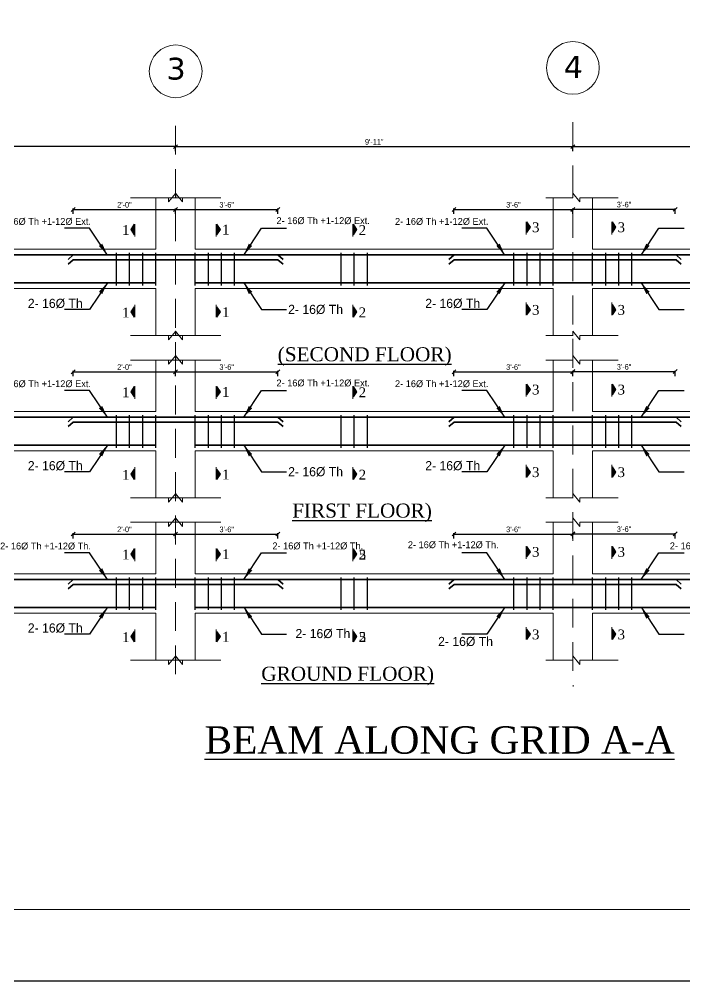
# Model space of a CAD drawing. Header units: inches. Extents: x 45643 to 70559, y -8725 to 1713.
# Drawn here: x 67749 to 68181, y -5487 to -4863 of the extents above; entities that cross this region are included whole.
import ezdxf

# ---------------------------------------------------------------- set-up
doc = ezdxf.new("R2010")
doc.units = ezdxf.units.IN
doc.header["$MEASUREMENT"] = 0
doc.linetypes.add('CENTER2', pattern=[1.125, 0.75, -0.125, 0.125, -0.125])
doc.linetypes.add('DASHED2', pattern=[0.375, 0.25, -0.125])
for name, color, linetype, lineweight in [('BEAM', 212, 'Continuous', 9), ('cenline', 170, 'CENTER2', 9), ('door', 3, 'Continuous', 13), ('ELE1', 3, 'Continuous', 9), ('Line', 7, 'Continuous', 15), ('Line 0.35', 130, 'Continuous', 35), ('REN', 140, 'Continuous', 35), ('Side-1', 11, 'Continuous', 18), ('Text', 7, 'Continuous', 9)]:
    doc.layers.add(name, color=color, linetype=linetype, lineweight=lineweight)
for name, color, linetype in [('DIM', 5, 'Continuous'), ('floorhatch', 43, 'Continuous'), ('STIRRUP', 10, 'Continuous')]:
    doc.layers.add(name, color=color, linetype=linetype)
doc.styles.add('Dks', font='ARIALN.TTF', dxfattribs={"height": 8})
doc.styles.add('ordinary', font='ARIALN.TTF')
doc.styles.add('sb', font='BKANT.TTF', dxfattribs={"height": 8})
doc.styles.get("Standard").update_dxf_attribs({"font": 'times.ttf'})
doc.dimstyles.new('1-4', dxfattribs={"dimscale": 0.1, "dimtxt": 36, "dimasz": 25, "dimexe": 5.625, "dimexo": 36, "dimgap": 12, "dimtad": 1, "dimzin": 0, "dimdsep": 46, "dimlunit": 4, "dimtxsty": 'ordinary', "dimblk": 'OBLIQUE', "dimcen": 1, "dimdle": 3, "dimclrt": 7, "dimadec": 3, "dimazin": 0, "dimtfac": 1, "dimtix": 1, "dimtofl": 0, "dimtmove": 0, "dimatfit": 3, "dimfxl": 29.1875, "dimfxlon": 1, "dimtolj": 1, "dimtzin": 0, "dimarcsym": 0})
doc.dimstyles.new('Dks', dxfattribs={"dimtxt": 8, "dimasz": 8, "dimexe": 6, "dimexo": 6, "dimgap": 0.03125, "dimtad": 0, "dimdec": 0, "dimzin": 0, "dimdsep": 46, "dimlunit": 3, "dimtxsty": 'Dks', "dimcen": 0.09375, "dimclrd": 256, "dimclre": 256, "dimclrt": 256, "dimadec": 0, "dimazin": 0, "dimtfac": 1, "dimtdec": 0, "dimtix": 1, "dimtmove": 2, "dimatfit": 3, "dimfxl": 1, "dimfrac": 2, "dimtolj": 1, "dimtzin": 0, "dimlwe": -1, "dimarcsym": 0})

# ---------------------------------------------------------------- blocks, each defined once
blk = doc.blocks.new('vrwa')
at = {"layer": 'Line', "linetype": 'Continuous'}
for points in [[(64431.3, 382588.9), (64427.1, 382595.4), (64427.1, 382582.5)], [(64431.3, 382488.2), (64427.1, 382481.8), (64427.1, 382494.6)]]:
    blk.add_hatch(color=256, dxfattribs=at).paths.add_polyline_path(points)
at = {"layer": 'door', "linetype": 'Continuous'}
for p, q in [((64426.1, 382595.5), (64426.1, 382580.1)), ((64427.1, 382595.4), (64427.1, 382582.5)), ((64427.1, 382595.4), (64431.3, 382588.9)), ((64427.1, 382582.5), (64431.3, 382588.9)), ((64426.1, 382481.7), (64426.1, 382497)), ((64427.1, 382481.8), (64427.1, 382494.6)), ((64427.1, 382494.6), (64431.3, 382488.2)), ((64427.1, 382481.8), (64431.3, 382488.2))]:
    blk.add_line(p, q, dxfattribs=at)
blk = doc.blocks.new('_Oblique')
at = {"color": 0, "linetype": 'ByBlock', "lineweight": -2}
blk.add_line((-0.5, -0.5), (0.5, 0.5), dxfattribs=at)
blk = doc.blocks.new('*D1126')
at = {"layer": 'Defpoints', "color": 0, "linetype": 'Continuous', "transparency": 16777216}
for p in [(68108.38, -4945.58), (68108.38, -4960.33), (67850.28, -4996.06)]:
    blk.add_point(p, dxfattribs=at)
at = {"layer": 'Line 0.35', "color": 0, "linetype": 'Continuous', "lineweight": -2, "transparency": 16777216}
for p, q in [((67850.28, -4948.5), (67850.28, -4945.02)), ((68108.38, -4948.5), (68108.38, -4945.02)), ((67849.98, -4945.58), (68108.68, -4945.58))]:
    blk.add_line(p, q, dxfattribs=at)
at = {"layer": 'Line 0.35', "color": 0, "linetype": 'Continuous', "lineweight": -2, "transparency": 16777216, "xscale": 2.5, "yscale": 2.5, "zscale": 2.5, "rotation": 180}
blk.add_blockref('_Oblique', (67850.28, -4945.58), dxfattribs=at)
at = {"layer": 'Line 0.35', "color": 0, "linetype": 'Continuous', "lineweight": -2, "transparency": 16777216, "xscale": 2.5, "yscale": 2.5, "zscale": 2.5}
blk.add_blockref('_Oblique', (68108.38, -4945.58), dxfattribs=at)
at = {"layer": 'Line 0.35', "color": 7, "linetype": 'Continuous', "transparency": 16777216, "insert": (67979.33, -4942.54), "char_height": 3.6, "attachment_point": 5, "style": 'ordinary'}
blk.add_mtext('\\A1;9\'-11"', dxfattribs=at)
blk = doc.blocks.new('*D1127')
at = {"layer": 'Defpoints', "color": 0, "linetype": 'Continuous', "transparency": 16777216}
for p in [(68414.55, -4945.61), (68108.35, -4968.32), (68414.55, -4968.32)]:
    blk.add_point(p, dxfattribs=at)
at = {"layer": 'Line 0.35', "color": 0, "linetype": 'Continuous', "lineweight": -2, "transparency": 16777216}
for p, q in [((68108.35, -4948.53), (68108.35, -4945.05)), ((68414.55, -4948.53), (68414.55, -4945.05)), ((68108.05, -4945.61), (68414.85, -4945.61))]:
    blk.add_line(p, q, dxfattribs=at)
at = {"layer": 'Line 0.35', "color": 0, "linetype": 'Continuous', "lineweight": -2, "transparency": 16777216, "xscale": 2.5, "yscale": 2.5, "zscale": 2.5, "rotation": 180}
blk.add_blockref('_Oblique', (68108.35, -4945.61), dxfattribs=at)
at = {"layer": 'Line 0.35', "color": 0, "linetype": 'Continuous', "lineweight": -2, "transparency": 16777216, "xscale": 2.5, "yscale": 2.5, "zscale": 2.5}
blk.add_blockref('_Oblique', (68414.55, -4945.61), dxfattribs=at)
at = {"layer": 'Line 0.35', "color": 7, "linetype": 'Continuous', "transparency": 16777216, "insert": (68261.45, -4942.57), "char_height": 3.6, "attachment_point": 5, "style": 'ordinary'}
blk.add_mtext('\\A1;8\'-9"', dxfattribs=at)
blk = doc.blocks.new('*D1128')
at = {"layer": 'Defpoints', "color": 0, "linetype": 'Continuous', "transparency": 16777216}
for p in [(67540.99, -4945.58), (67540.99, -4971.23), (67850.28, -4996.06)]:
    blk.add_point(p, dxfattribs=at)
at = {"layer": 'Line 0.35', "color": 0, "linetype": 'Continuous', "lineweight": -2, "transparency": 16777216}
for p, q in [((67540.99, -4948.5), (67540.99, -4945.02)), ((67850.28, -4948.5), (67850.28, -4945.02)), ((67850.58, -4945.58), (67540.69, -4945.58))]:
    blk.add_line(p, q, dxfattribs=at)
at = {"layer": 'Line 0.35', "color": 0, "linetype": 'Continuous', "lineweight": -2, "transparency": 16777216, "xscale": 2.5, "yscale": 2.5, "zscale": 2.5, "rotation": 180}
blk.add_blockref('_Oblique', (67540.99, -4945.58), dxfattribs=at)
at = {"layer": 'Line 0.35', "color": 0, "linetype": 'Continuous', "lineweight": -2, "transparency": 16777216, "xscale": 2.5, "yscale": 2.5, "zscale": 2.5}
blk.add_blockref('_Oblique', (67850.28, -4945.58), dxfattribs=at)
at = {"layer": 'Line 0.35', "color": 7, "linetype": 'Continuous', "transparency": 16777216, "insert": (67695.64, -4942.54), "char_height": 3.6, "attachment_point": 5, "style": 'ordinary'}
blk.add_mtext('\\A1;8\'-4"', dxfattribs=at)
blk = doc.blocks.new('*D1129')
at = {"layer": 'Defpoints', "color": 0, "linetype": 'Continuous', "transparency": 16777216}
for p in [(67850.25, -5091.8), (67850.25, -5117.55, -1.6), (67783.79, -5121.34, -1.6)]:
    blk.add_point(p, dxfattribs=at)
at = {"layer": 'Line 0.35', "color": 0, "linetype": 'Continuous', "lineweight": -2, "transparency": 16777216}
for p, q in [((67783.49, -5091.8), (67850.55, -5091.8)), ((67783.79, -5094.72), (67783.79, -5091.24)), ((67850.25, -5094.72), (67850.25, -5091.24))]:
    blk.add_line(p, q, dxfattribs=at)
at = {"layer": 'Line 0.35', "color": 0, "linetype": 'Continuous', "lineweight": -2, "transparency": 16777216, "xscale": 2.5, "yscale": 2.5, "zscale": 2.5, "rotation": 180}
blk.add_blockref('_Oblique', (67783.79, -5091.8), dxfattribs=at)
at = {"layer": 'Line 0.35', "color": 0, "linetype": 'Continuous', "lineweight": -2, "transparency": 16777216, "xscale": 2.5, "yscale": 2.5, "zscale": 2.5}
blk.add_blockref('_Oblique', (67850.25, -5091.8), dxfattribs=at)
at = {"layer": 'Line 0.35', "color": 7, "linetype": 'Continuous', "transparency": 16777216, "insert": (67817.02, -5088.77), "char_height": 3.6, "attachment_point": 5, "style": 'ordinary'}
blk.add_mtext('\\A1;2\'-0"', dxfattribs=at)
blk = doc.blocks.new('*D1131')
at = {"layer": 'Defpoints', "color": 0, "linetype": 'Continuous', "transparency": 16777216}
for p in [(68108.4, -5091.8), (68108.4, -5117.55, -1.6), (68031.12, -5121.36, -1.6)]:
    blk.add_point(p, dxfattribs=at)
at = {"layer": 'Line 0.35', "color": 0, "linetype": 'Continuous', "lineweight": -2, "transparency": 16777216}
for p, q in [((68030.82, -5091.8), (68108.7, -5091.8)), ((68031.12, -5094.72), (68031.12, -5091.24)), ((68108.4, -5094.72), (68108.4, -5091.24))]:
    blk.add_line(p, q, dxfattribs=at)
at = {"layer": 'Line 0.35', "color": 0, "linetype": 'Continuous', "lineweight": -2, "transparency": 16777216, "xscale": 2.5, "yscale": 2.5, "zscale": 2.5, "rotation": 180}
blk.add_blockref('_Oblique', (68031.12, -5091.8), dxfattribs=at)
at = {"layer": 'Line 0.35', "color": 0, "linetype": 'Continuous', "lineweight": -2, "transparency": 16777216, "xscale": 2.5, "yscale": 2.5, "zscale": 2.5}
blk.add_blockref('_Oblique', (68108.4, -5091.8), dxfattribs=at)
at = {"layer": 'Line 0.35', "color": 7, "linetype": 'Continuous', "transparency": 16777216, "insert": (68069.76, -5088.77), "char_height": 3.6, "attachment_point": 5, "style": 'ordinary'}
blk.add_mtext('\\A1;3\'-6"', dxfattribs=at)
blk = doc.blocks.new('*D1132')
at = {"layer": 'Defpoints', "color": 0, "linetype": 'Continuous', "transparency": 16777216}
for p in [(67916.72, -5091.8), (67850.24, -5121.34, -1.6), (67916.72, -5121.34, -1.6)]:
    blk.add_point(p, dxfattribs=at)
at = {"layer": 'Line 0.35', "color": 0, "linetype": 'Continuous', "lineweight": -2, "transparency": 16777216}
for p, q in [((67849.94, -5091.8), (67917.02, -5091.8)), ((67850.24, -5094.72), (67850.24, -5091.24)), ((67916.72, -5094.72), (67916.72, -5091.24))]:
    blk.add_line(p, q, dxfattribs=at)
at = {"layer": 'Line 0.35', "color": 0, "linetype": 'Continuous', "lineweight": -2, "transparency": 16777216, "xscale": 2.5, "yscale": 2.5, "zscale": 2.5, "rotation": 180}
blk.add_blockref('_Oblique', (67850.24, -5091.8), dxfattribs=at)
at = {"layer": 'Line 0.35', "color": 0, "linetype": 'Continuous', "lineweight": -2, "transparency": 16777216, "xscale": 2.5, "yscale": 2.5, "zscale": 2.5}
blk.add_blockref('_Oblique', (67916.72, -5091.8), dxfattribs=at)
at = {"layer": 'Line 0.35', "color": 7, "linetype": 'Continuous', "transparency": 16777216, "insert": (67883.48, -5088.77), "char_height": 3.6, "attachment_point": 5, "style": 'ordinary'}
blk.add_mtext('\\A1;3\'-6"', dxfattribs=at)
blk = doc.blocks.new('*D1118')
at = {"layer": 'Defpoints', "color": 0, "linetype": 'Continuous', "transparency": 16777216}
for p in [(67850.25, -5197.2), (67850.25, -5222.95, -1.6), (67783.79, -5226.74, -1.6)]:
    blk.add_point(p, dxfattribs=at)
at = {"layer": 'Line 0.35', "color": 0, "linetype": 'Continuous', "lineweight": -2, "transparency": 16777216}
for p, q in [((67783.49, -5197.2), (67850.55, -5197.2)), ((67783.79, -5200.12), (67783.79, -5196.64)), ((67850.25, -5200.11), (67850.25, -5196.64))]:
    blk.add_line(p, q, dxfattribs=at)
at = {"layer": 'Line 0.35', "color": 0, "linetype": 'Continuous', "lineweight": -2, "transparency": 16777216, "xscale": 2.5, "yscale": 2.5, "zscale": 2.5, "rotation": 180}
blk.add_blockref('_Oblique', (67783.79, -5197.2), dxfattribs=at)
at = {"layer": 'Line 0.35', "color": 0, "linetype": 'Continuous', "lineweight": -2, "transparency": 16777216, "xscale": 2.5, "yscale": 2.5, "zscale": 2.5}
blk.add_blockref('_Oblique', (67850.25, -5197.2), dxfattribs=at)
at = {"layer": 'Line 0.35', "color": 7, "linetype": 'Continuous', "transparency": 16777216, "insert": (67817.02, -5194.16), "char_height": 3.6, "attachment_point": 5, "style": 'ordinary'}
blk.add_mtext('\\A1;2\'-0"', dxfattribs=at)
blk = doc.blocks.new('*D1120')
at = {"layer": 'Defpoints', "color": 0, "linetype": 'Continuous', "transparency": 16777216}
for p in [(68108.4, -5197.2), (68108.4, -5222.95, -1.6), (68031.12, -5226.76, -1.6)]:
    blk.add_point(p, dxfattribs=at)
at = {"layer": 'Line 0.35', "color": 0, "linetype": 'Continuous', "lineweight": -2, "transparency": 16777216}
for p, q in [((68030.82, -5197.2), (68108.7, -5197.2)), ((68031.12, -5200.12), (68031.12, -5196.64)), ((68108.4, -5200.11), (68108.4, -5196.64))]:
    blk.add_line(p, q, dxfattribs=at)
at = {"layer": 'Line 0.35', "color": 0, "linetype": 'Continuous', "lineweight": -2, "transparency": 16777216, "xscale": 2.5, "yscale": 2.5, "zscale": 2.5, "rotation": 180}
blk.add_blockref('_Oblique', (68031.12, -5197.2), dxfattribs=at)
at = {"layer": 'Line 0.35', "color": 0, "linetype": 'Continuous', "lineweight": -2, "transparency": 16777216, "xscale": 2.5, "yscale": 2.5, "zscale": 2.5}
blk.add_blockref('_Oblique', (68108.4, -5197.2), dxfattribs=at)
at = {"layer": 'Line 0.35', "color": 7, "linetype": 'Continuous', "transparency": 16777216, "insert": (68069.76, -5194.16), "char_height": 3.6, "attachment_point": 5, "style": 'ordinary'}
blk.add_mtext('\\A1;3\'-6"', dxfattribs=at)
blk = doc.blocks.new('*D1121')
at = {"layer": 'Defpoints', "color": 0, "linetype": 'Continuous', "transparency": 16777216}
for p in [(67916.72, -5197.2), (67850.24, -5226.74, -1.6), (67916.72, -5226.74, -1.6)]:
    blk.add_point(p, dxfattribs=at)
at = {"layer": 'Line 0.35', "color": 0, "linetype": 'Continuous', "lineweight": -2, "transparency": 16777216}
for p, q in [((67849.94, -5197.2), (67917.02, -5197.2)), ((67850.24, -5200.12), (67850.24, -5196.64)), ((67916.72, -5200.12), (67916.72, -5196.64))]:
    blk.add_line(p, q, dxfattribs=at)
at = {"layer": 'Line 0.35', "color": 0, "linetype": 'Continuous', "lineweight": -2, "transparency": 16777216, "xscale": 2.5, "yscale": 2.5, "zscale": 2.5, "rotation": 180}
blk.add_blockref('_Oblique', (67850.24, -5197.2), dxfattribs=at)
at = {"layer": 'Line 0.35', "color": 0, "linetype": 'Continuous', "lineweight": -2, "transparency": 16777216, "xscale": 2.5, "yscale": 2.5, "zscale": 2.5}
blk.add_blockref('_Oblique', (67916.72, -5197.2), dxfattribs=at)
at = {"layer": 'Line 0.35', "color": 7, "linetype": 'Continuous', "transparency": 16777216, "insert": (67883.48, -5194.16), "char_height": 3.6, "attachment_point": 5, "style": 'ordinary'}
blk.add_mtext('\\A1;3\'-6"', dxfattribs=at)
blk = doc.blocks.new('*D1123')
at = {"layer": 'Defpoints', "color": 0, "linetype": 'Continuous', "transparency": 16777216}
for p in [(68174.87, -5091.68), (68108.4, -5121.22, -1.6), (68174.87, -5121.22, -1.6)]:
    blk.add_point(p, dxfattribs=at)
at = {"layer": 'Line 0.35', "color": 0, "linetype": 'Continuous', "lineweight": -2, "transparency": 16777216}
for p, q in [((68108.1, -5091.68), (68175.17, -5091.68)), ((68108.4, -5094.6), (68108.4, -5091.12)), ((68174.87, -5094.6), (68174.87, -5091.12))]:
    blk.add_line(p, q, dxfattribs=at)
at = {"layer": 'Line 0.35', "color": 0, "linetype": 'Continuous', "lineweight": -2, "transparency": 16777216, "xscale": 2.5, "yscale": 2.5, "zscale": 2.5, "rotation": 180}
blk.add_blockref('_Oblique', (68108.4, -5091.68), dxfattribs=at)
at = {"layer": 'Line 0.35', "color": 0, "linetype": 'Continuous', "lineweight": -2, "transparency": 16777216, "xscale": 2.5, "yscale": 2.5, "zscale": 2.5}
blk.add_blockref('_Oblique', (68174.87, -5091.68), dxfattribs=at)
at = {"layer": 'Line 0.35', "color": 7, "linetype": 'Continuous', "transparency": 16777216, "insert": (68141.63, -5088.65), "char_height": 3.6, "attachment_point": 5, "style": 'ordinary'}
blk.add_mtext('\\A1;3\'-6"', dxfattribs=at)
blk = doc.blocks.new('*D1125')
at = {"layer": 'Defpoints', "color": 0, "linetype": 'Continuous', "transparency": 16777216}
for p in [(68174.87, -5197.08), (68108.4, -5226.62, -1.6), (68174.87, -5226.62, -1.6)]:
    blk.add_point(p, dxfattribs=at)
at = {"layer": 'Line 0.35', "color": 0, "linetype": 'Continuous', "lineweight": -2, "transparency": 16777216}
for p, q in [((68108.1, -5197.08), (68175.17, -5197.08)), ((68108.4, -5200), (68108.4, -5196.52)), ((68174.87, -5200), (68174.87, -5196.52))]:
    blk.add_line(p, q, dxfattribs=at)
at = {"layer": 'Line 0.35', "color": 0, "linetype": 'Continuous', "lineweight": -2, "transparency": 16777216, "xscale": 2.5, "yscale": 2.5, "zscale": 2.5, "rotation": 180}
blk.add_blockref('_Oblique', (68108.4, -5197.08), dxfattribs=at)
at = {"layer": 'Line 0.35', "color": 0, "linetype": 'Continuous', "lineweight": -2, "transparency": 16777216, "xscale": 2.5, "yscale": 2.5, "zscale": 2.5}
blk.add_blockref('_Oblique', (68174.87, -5197.08), dxfattribs=at)
at = {"layer": 'Line 0.35', "color": 7, "linetype": 'Continuous', "transparency": 16777216, "insert": (68141.63, -5194.04), "char_height": 3.6, "attachment_point": 5, "style": 'ordinary'}
blk.add_mtext('\\A1;3\'-6"', dxfattribs=at)
blk = doc.blocks.new('*D1145')
at = {"layer": 'Defpoints', "color": 0, "linetype": 'Continuous', "transparency": 16777216}
for p in [(67850.25, -4986.41), (67850.25, -5012.15, -1.6), (67783.79, -5015.94, -1.6)]:
    blk.add_point(p, dxfattribs=at)
at = {"layer": 'Line 0.35', "color": 0, "linetype": 'Continuous', "lineweight": -2, "transparency": 16777216}
for p, q in [((67783.49, -4986.41), (67850.55, -4986.41)), ((67783.79, -4989.32), (67783.79, -4985.85)), ((67850.25, -4989.32), (67850.25, -4985.85))]:
    blk.add_line(p, q, dxfattribs=at)
at = {"layer": 'Line 0.35', "color": 0, "linetype": 'Continuous', "lineweight": -2, "transparency": 16777216, "xscale": 2.5, "yscale": 2.5, "zscale": 2.5, "rotation": 180}
blk.add_blockref('_Oblique', (67783.79, -4986.41), dxfattribs=at)
at = {"layer": 'Line 0.35', "color": 0, "linetype": 'Continuous', "lineweight": -2, "transparency": 16777216, "xscale": 2.5, "yscale": 2.5, "zscale": 2.5}
blk.add_blockref('_Oblique', (67850.25, -4986.41), dxfattribs=at)
at = {"layer": 'Line 0.35', "color": 7, "linetype": 'Continuous', "transparency": 16777216, "insert": (67817.02, -4983.37), "char_height": 3.6, "attachment_point": 5, "style": 'ordinary'}
blk.add_mtext('\\A1;2\'-0"', dxfattribs=at)
blk = doc.blocks.new('*D1147')
at = {"layer": 'Defpoints', "color": 0, "linetype": 'Continuous', "transparency": 16777216}
for p in [(68108.4, -4986.41), (68108.4, -5012.15, -1.6), (68031.12, -5015.97, -1.6)]:
    blk.add_point(p, dxfattribs=at)
at = {"layer": 'Line 0.35', "color": 0, "linetype": 'Continuous', "lineweight": -2, "transparency": 16777216}
for p, q in [((68030.82, -4986.41), (68108.7, -4986.41)), ((68031.12, -4989.32), (68031.12, -4985.85)), ((68108.4, -4989.32), (68108.4, -4985.85))]:
    blk.add_line(p, q, dxfattribs=at)
at = {"layer": 'Line 0.35', "color": 0, "linetype": 'Continuous', "lineweight": -2, "transparency": 16777216, "xscale": 2.5, "yscale": 2.5, "zscale": 2.5, "rotation": 180}
blk.add_blockref('_Oblique', (68031.12, -4986.41), dxfattribs=at)
at = {"layer": 'Line 0.35', "color": 0, "linetype": 'Continuous', "lineweight": -2, "transparency": 16777216, "xscale": 2.5, "yscale": 2.5, "zscale": 2.5}
blk.add_blockref('_Oblique', (68108.4, -4986.41), dxfattribs=at)
at = {"layer": 'Line 0.35', "color": 7, "linetype": 'Continuous', "transparency": 16777216, "insert": (68069.76, -4983.37), "char_height": 3.6, "attachment_point": 5, "style": 'ordinary'}
blk.add_mtext('\\A1;3\'-6"', dxfattribs=at)
blk = doc.blocks.new('*D1148')
at = {"layer": 'Defpoints', "color": 0, "linetype": 'Continuous', "transparency": 16777216}
for p in [(67916.72, -4986.41), (67850.24, -5015.94, -1.6), (67916.72, -5015.94, -1.6)]:
    blk.add_point(p, dxfattribs=at)
at = {"layer": 'Line 0.35', "color": 0, "linetype": 'Continuous', "lineweight": -2, "transparency": 16777216}
for p, q in [((67849.94, -4986.41), (67917.02, -4986.41)), ((67850.24, -4989.32), (67850.24, -4985.85)), ((67916.72, -4989.32), (67916.72, -4985.85))]:
    blk.add_line(p, q, dxfattribs=at)
at = {"layer": 'Line 0.35', "color": 0, "linetype": 'Continuous', "lineweight": -2, "transparency": 16777216, "xscale": 2.5, "yscale": 2.5, "zscale": 2.5, "rotation": 180}
blk.add_blockref('_Oblique', (67850.24, -4986.41), dxfattribs=at)
at = {"layer": 'Line 0.35', "color": 0, "linetype": 'Continuous', "lineweight": -2, "transparency": 16777216, "xscale": 2.5, "yscale": 2.5, "zscale": 2.5}
blk.add_blockref('_Oblique', (67916.72, -4986.41), dxfattribs=at)
at = {"layer": 'Line 0.35', "color": 7, "linetype": 'Continuous', "transparency": 16777216, "insert": (67883.48, -4983.37), "char_height": 3.6, "attachment_point": 5, "style": 'ordinary'}
blk.add_mtext('\\A1;3\'-6"', dxfattribs=at)
blk = doc.blocks.new('*D1150')
at = {"layer": 'Defpoints', "color": 0, "linetype": 'Continuous', "transparency": 16777216}
for p in [(68174.87, -4986.29), (68108.4, -5015.82, -1.6), (68174.87, -5015.82, -1.6)]:
    blk.add_point(p, dxfattribs=at)
at = {"layer": 'Line 0.35', "color": 0, "linetype": 'Continuous', "lineweight": -2, "transparency": 16777216}
for p, q in [((68108.1, -4986.29), (68175.17, -4986.29)), ((68108.4, -4989.2), (68108.4, -4985.73)), ((68174.87, -4989.2), (68174.87, -4985.73))]:
    blk.add_line(p, q, dxfattribs=at)
at = {"layer": 'Line 0.35', "color": 0, "linetype": 'Continuous', "lineweight": -2, "transparency": 16777216, "xscale": 2.5, "yscale": 2.5, "zscale": 2.5, "rotation": 180}
blk.add_blockref('_Oblique', (68108.4, -4986.29), dxfattribs=at)
at = {"layer": 'Line 0.35', "color": 0, "linetype": 'Continuous', "lineweight": -2, "transparency": 16777216, "xscale": 2.5, "yscale": 2.5, "zscale": 2.5}
blk.add_blockref('_Oblique', (68174.87, -4986.29), dxfattribs=at)
at = {"layer": 'Line 0.35', "color": 7, "linetype": 'Continuous', "transparency": 16777216, "insert": (68141.63, -4983.25), "char_height": 3.6, "attachment_point": 5, "style": 'ordinary'}
blk.add_mtext('\\A1;3\'-6"', dxfattribs=at)

msp = doc.modelspace()

# ---------------------------------------------------------------- linework, layer by layer
at = {"layer": 'BEAM', "linetype": 'ByBlock'}
for p, q in [((67850.365, -4975.857), (67845.77, -4981.483)), ((67850.143, -4975.857), (67854.738, -4981.483)), ((67850.143, -4978.901), (67850.143, -4975.857)), ((67850.365, -4978.901), (67850.365, -4975.857)), ((68108.34, -4975.857), (68112.936, -4981.483)), ((68108.34, -4978.901), (68108.34, -4975.857)), ((67845.77, -4978.776), (67820.911, -4978.776)), ((67832.719, -4978.776), (67850.143, -4978.776)), ((67845.77, -4981.483), (67845.77, -4978.776)), ((67867.789, -4978.776), (67850.365, -4978.776)), ((67854.738, -4978.776), (67879.597, -4978.776)), ((67854.738, -4981.483), (67854.738, -4978.776)), ((68090.917, -4978.776), (68108.34, -4978.776)), ((68112.936, -4978.776), (68137.795, -4978.776)), ((68112.936, -4981.483), (68112.936, -4978.776)), ((67845.77, -5068.312), (67820.911, -5068.312)), ((67845.77, -5068.312), (67820.911, -5068.312)), ((67832.719, -5068.312), (67850.143, -5068.312)), ((67850.365, -5065.394), (67845.77, -5071.02)), ((67850.365, -5065.394), (67845.77, -5071.02)), ((67845.77, -5071.02), (67845.77, -5068.312)), ((67845.77, -5071.02), (67845.77, -5068.312)), ((67850.143, -5065.394), (67854.738, -5071.02)), ((67850.143, -5068.438), (67850.143, -5065.394)), ((67850.143, -5065.394), (67854.738, -5071.02)), ((67850.143, -5068.438), (67850.143, -5065.394)), ((67850.365, -5068.438), (67850.365, -5065.394)), ((67850.365, -5068.438), (67850.365, -5065.394)), ((67867.789, -5068.312), (67850.365, -5068.312)), ((67854.738, -5068.312), (67879.597, -5068.312)), ((67854.738, -5071.02), (67854.738, -5068.312)), ((67854.738, -5068.312), (67879.597, -5068.312)), ((67854.738, -5071.02), (67854.738, -5068.312)), ((68090.917, -5068.312), (68108.34, -5068.312)), ((68108.34, -5065.394), (68112.936, -5071.02)), ((68108.34, -5068.438), (68108.34, -5065.394)), ((68112.936, -5068.312), (68137.795, -5068.312)), ((68112.936, -5071.02), (68112.936, -5068.312)), ((67850.365, -5081.254), (67845.77, -5086.88)), ((67850.143, -5081.254), (67854.738, -5086.88)), ((67850.143, -5084.298), (67850.143, -5081.254)), ((67850.365, -5084.298), (67850.365, -5081.254)), ((68108.34, -5081.254), (68112.936, -5086.88)), ((68108.34, -5084.298), (68108.34, -5081.254)), ((67845.77, -5084.172), (67820.911, -5084.172)), ((67832.719, -5084.172), (67850.143, -5084.172)), ((67845.77, -5086.88), (67845.77, -5084.172)), ((67867.789, -5084.172), (67850.365, -5084.172)), ((67854.738, -5084.172), (67879.597, -5084.172)), ((67854.738, -5086.88), (67854.738, -5084.172)), ((68090.917, -5084.172), (68108.34, -5084.172)), ((68112.936, -5084.172), (68137.795, -5084.172)), ((68112.936, -5086.88), (68112.936, -5084.172)), ((67845.77, -5173.709), (67820.911, -5173.709)), ((67845.77, -5173.709), (67820.911, -5173.709)), ((67832.719, -5173.709), (67850.143, -5173.709)), ((67850.365, -5170.79), (67845.77, -5176.417)), ((67850.365, -5170.79), (67845.77, -5176.417)), ((67845.77, -5176.417), (67845.77, -5173.709)), ((67845.77, -5176.417), (67845.77, -5173.709)), ((67850.143, -5170.79), (67854.738, -5176.417)), ((67850.143, -5173.834), (67850.143, -5170.79)), ((67850.143, -5170.79), (67854.738, -5176.417)), ((67850.143, -5173.834), (67850.143, -5170.79)), ((67850.365, -5173.834), (67850.365, -5170.79)), ((67850.365, -5173.834), (67850.365, -5170.79)), ((67867.789, -5173.709), (67850.365, -5173.709)), ((67854.738, -5173.709), (67879.597, -5173.709)), ((67854.738, -5176.417), (67854.738, -5173.709)), ((67854.738, -5173.709), (67879.597, -5173.709)), ((67854.738, -5176.417), (67854.738, -5173.709)), ((68090.917, -5173.709), (68108.34, -5173.709)), ((68108.34, -5170.79), (68112.936, -5176.417)), ((68108.34, -5173.834), (68108.34, -5170.79)), ((68112.936, -5173.709), (68137.795, -5173.709)), ((68112.936, -5176.417), (68112.936, -5173.709)), ((67850.365, -5186.651), (67845.77, -5192.277)), ((67850.143, -5186.651), (67854.738, -5192.277)), ((67850.143, -5189.694), (67850.143, -5186.651)), ((67850.365, -5189.694), (67850.365, -5186.651)), ((68108.34, -5186.651), (68112.936, -5192.277)), ((68108.34, -5189.694), (68108.34, -5186.651)), ((67845.77, -5189.569), (67820.911, -5189.569)), ((67832.719, -5189.569), (67850.143, -5189.569)), ((67845.77, -5192.277), (67845.77, -5189.569)), ((67867.789, -5189.569), (67850.365, -5189.569)), ((67854.738, -5189.569), (67879.597, -5189.569)), ((67854.738, -5192.277), (67854.738, -5189.569)), ((68090.917, -5189.569), (68108.34, -5189.569)), ((68112.936, -5189.569), (68137.795, -5189.569)), ((68112.936, -5192.277), (68112.936, -5189.569)), ((67850.365, -5276.187), (67845.77, -5281.813)), ((67850.365, -5276.187), (67845.77, -5281.813)), ((67850.143, -5276.187), (67854.738, -5281.813)), ((67850.143, -5279.231), (67850.143, -5276.187)), ((67850.143, -5276.187), (67854.738, -5281.813)), ((67850.143, -5279.231), (67850.143, -5276.187)), ((67850.365, -5279.231), (67850.365, -5276.187)), ((67850.365, -5279.231), (67850.365, -5276.187)), ((68108.34, -5276.187), (68112.936, -5281.813)), ((68108.34, -5279.231), (68108.34, -5276.187)), ((67845.77, -5279.105), (67820.911, -5279.105)), ((67845.77, -5279.105), (67820.911, -5279.105)), ((67832.719, -5279.105), (67850.143, -5279.105)), ((67845.77, -5281.813), (67845.77, -5279.105)), ((67845.77, -5281.813), (67845.77, -5279.105)), ((67867.789, -5279.105), (67850.365, -5279.105)), ((67854.738, -5279.105), (67879.597, -5279.105)), ((67854.738, -5281.813), (67854.738, -5279.105)), ((67854.738, -5279.105), (67879.597, -5279.105)), ((67854.738, -5281.813), (67854.738, -5279.105)), ((68090.917, -5279.105), (68108.34, -5279.105)), ((68112.936, -5279.105), (68137.795, -5279.105)), ((68112.936, -5281.813), (68112.936, -5279.105))]:
    msp.add_line(p, q, dxfattribs=at)
at = {"layer": 'cenline', "color": 3, "linetype": 'DASHED2', "ltscale": 75}
for p, q in [((67850.254, -4932.015), (67850.254, -5294.268)), ((67850.254, -4932.015), (67850.254, -5294.268)), ((68108.37, -4929.801), (68108.476, -5296.268))]:
    msp.add_line(p, q, dxfattribs=at)
at = {"layer": 'Defpoints'}
msp.add_lwpolyline([(70559.247, -3239.316), (67381.647, -3239.316), (67381.647, -5487.285), (70559.247, -5487.285)], close=True, dxfattribs=at)
at = {"layer": 'ELE1', "color": 11, "linetype": 'Continuous', "true_color": 0xf27172}
for p, q in [((67837.474, -5012.154), (67553.717, -5012.154)), ((67863.034, -5012.154), (68095.672, -5012.154)), ((68121.231, -5012.154), (68209.957, -5012.154)), ((67553.717, -5037.714, 3.195), (67837.474, -5037.714, 3.195)), ((68095.672, -5037.714, 3.195), (67863.034, -5037.714, 3.195)), ((68095.672, -5037.714, 3.195), (68092.66, -5037.714, 3.195)), ((68209.957, -5037.714, 3.195), (68121.231, -5037.714, 3.195)), ((68401.768, -5037.714, 3.195), (68146.614, -5037.714, 3.195)), ((67837.474, -5117.551), (67553.717, -5117.551)), ((67863.034, -5117.551), (68095.672, -5117.551)), ((68121.231, -5117.551), (68209.957, -5117.551)), ((67553.717, -5143.11, 3.195), (67837.474, -5143.11, 3.195)), ((68095.672, -5143.11, 3.195), (67863.034, -5143.11, 3.195)), ((68095.672, -5143.11, 3.195), (68092.66, -5143.11, 3.195)), ((68209.957, -5143.11, 3.195), (68121.231, -5143.11, 3.195)), ((68401.768, -5143.11, 3.195), (68146.614, -5143.11, 3.195)), ((67837.474, -5222.947), (67553.717, -5222.947)), ((67863.034, -5222.947), (68095.672, -5222.947)), ((68121.231, -5222.947), (68209.957, -5222.947)), ((67553.717, -5248.507, 3.195), (67837.474, -5248.507, 3.195)), ((68095.672, -5248.507, 3.195), (67863.034, -5248.507, 3.195)), ((68095.672, -5248.507, 3.195), (68092.66, -5248.507, 3.195)), ((68209.957, -5248.507, 3.195), (68121.231, -5248.507, 3.195)), ((68401.768, -5248.507, 3.195), (68146.614, -5248.507, 3.195))]:
    msp.add_line(p, q, dxfattribs=at)
at = {"layer": 'ELE1'}
msp.add_lwpolyline([(67427.965, -3285.634), (70512.929, -3285.634), (70512.929, -5440.967), (67427.965, -5440.967)], close=True, dxfattribs=at)
at = {"layer": 'REN', "ltscale": 50}
for p, q in [((67530.301, -5015.943), (67863.034, -5015.943)), ((67579.276, -5015.943), (67863.034, -5015.943)), ((67783.789, -5015.943), (67780.401, -5018.883)), ((67783.789, -5019.059), (67780.401, -5021.999)), ((67783.789, -5019.059), (67863.034, -5019.059)), ((68384.524, -5015.943), (67863.034, -5015.943)), ((68395.146, -5015.943), (67863.034, -5015.943)), ((67916.719, -5019.059), (67863.034, -5019.059)), ((67916.719, -5015.943), (67920.106, -5018.883)), ((67916.719, -5019.059), (67920.106, -5021.999)), ((68031.164, -5015.943), (68027.776, -5018.883)), ((68031.164, -5019.059), (68027.776, -5021.999)), ((68175.446, -5019.059), (68031.164, -5019.059)), ((68175.446, -5015.943), (68178.834, -5018.883)), ((68175.446, -5019.059), (68178.834, -5021.999)), ((67533.582, -5034.085), (67837.474, -5034.085)), ((67579.276, -5034.085), (67837.474, -5034.085)), ((68394.498, -5034.085), (67863.034, -5034.085)), ((68391.865, -5034.085), (67863.034, -5034.085)), ((67530.301, -5121.34), (67863.034, -5121.34)), ((67579.276, -5121.34), (67863.034, -5121.34)), ((67783.789, -5121.34), (67780.401, -5124.28)), ((67783.789, -5124.456), (67780.401, -5127.396)), ((67783.789, -5124.456), (67863.034, -5124.456)), ((68384.524, -5121.34), (67863.034, -5121.34)), ((68395.146, -5121.34), (67863.034, -5121.34)), ((67916.719, -5124.456), (67863.034, -5124.456)), ((67916.719, -5121.34), (67920.106, -5124.28)), ((67916.719, -5124.456), (67920.106, -5127.396)), ((68031.164, -5121.34), (68027.776, -5124.28)), ((68031.164, -5124.456), (68027.776, -5127.396)), ((68175.446, -5124.456), (68031.164, -5124.456)), ((68175.446, -5121.34), (68178.834, -5124.28)), ((68175.446, -5124.456), (68178.834, -5127.396)), ((67533.582, -5139.482), (67837.474, -5139.482)), ((67579.276, -5139.482), (67837.474, -5139.482)), ((68394.498, -5139.482), (67863.034, -5139.482)), ((68391.865, -5139.482), (67863.034, -5139.482)), ((67530.301, -5226.736), (67863.034, -5226.736)), ((67579.276, -5226.736), (67863.034, -5226.736)), ((67783.789, -5226.736), (67780.401, -5229.677)), ((67783.789, -5229.852), (67780.401, -5232.792)), ((67783.789, -5229.852), (67863.034, -5229.852)), ((68384.524, -5226.736), (67863.034, -5226.736)), ((68395.146, -5226.736), (67863.034, -5226.736)), ((67916.719, -5229.852), (67863.034, -5229.852)), ((67916.719, -5226.736), (67920.106, -5229.677)), ((67916.719, -5229.852), (67920.106, -5232.792)), ((68031.164, -5226.736), (68027.776, -5229.677)), ((68031.164, -5229.852), (68027.776, -5232.792)), ((68175.446, -5229.852), (68031.164, -5229.852)), ((68175.446, -5226.736), (68178.834, -5229.677)), ((68175.446, -5229.852), (68178.834, -5232.792)), ((67533.582, -5244.878), (67837.474, -5244.878)), ((67579.276, -5244.878), (67837.474, -5244.878)), ((68394.498, -5244.878), (67863.034, -5244.878)), ((68391.865, -5244.878), (67863.034, -5244.878))]:
    msp.add_line(p, q, dxfattribs=at)
at = {"layer": 'Side-1'}
for p, q in [((67837.474, -4978.776), (67837.474, -5012.154)), ((67863.034, -4978.776), (67863.034, -5012.154)), ((68095.672, -4978.776), (68095.672, -5012.154)), ((68095.672, -4978.776), (68095.672, -5012.154)), ((68121.231, -4978.776), (68121.231, -5012.154)), ((67837.474, -5037.714), (67837.474, -5068.312)), ((67863.034, -5037.714), (67863.034, -5068.312)), ((68095.672, -5037.714), (68095.672, -5068.312)), ((68121.231, -5037.714), (68121.231, -5068.312)), ((67837.474, -5084.172), (67837.474, -5117.551)), ((67863.034, -5084.172), (67863.034, -5117.551)), ((68095.672, -5084.172), (68095.672, -5117.551)), ((68095.672, -5084.172), (68095.672, -5117.551)), ((68121.231, -5084.172), (68121.231, -5117.551)), ((67837.474, -5143.11), (67837.474, -5173.709)), ((67863.034, -5143.11), (67863.034, -5173.709)), ((68095.672, -5143.11), (68095.672, -5173.709)), ((68121.231, -5143.11), (68121.231, -5173.709)), ((67837.474, -5189.569), (67837.474, -5222.947)), ((67863.034, -5189.569), (67863.034, -5222.947)), ((68095.672, -5189.569), (68095.672, -5222.947)), ((68095.672, -5189.569), (68095.672, -5222.947)), ((68121.231, -5189.569), (68121.231, -5222.947)), ((67837.474, -5248.507), (67837.474, -5279.105)), ((67863.034, -5248.507), (67863.034, -5279.105)), ((68095.672, -5248.507), (68095.672, -5279.105)), ((68121.231, -5248.507), (68121.231, -5279.105))]:
    msp.add_line(p, q, dxfattribs=at)
at = {"layer": 'STIRRUP', "linetype": 'ByBlock'}
for p, q in [((67811.914, -5035.712), (67811.914, -5014.644)), ((67820.434, -5035.712), (67820.434, -5014.644)), ((67828.954, -5035.712), (67828.954, -5014.644)), ((67837.474, -5035.712), (67837.474, -5014.644)), ((67863.034, -5035.712), (67863.034, -5014.644)), ((67871.554, -5035.712), (67871.554, -5014.644)), ((67880.073, -5035.712), (67880.073, -5014.644)), ((67888.593, -5035.712), (67888.593, -5014.644)), ((67957.828, -5035.712), (67957.828, -5014.644)), ((67966.347, -5035.712), (67966.347, -5014.644)), ((67974.867, -5035.712), (67974.867, -5014.644)), ((68070.112, -5035.712), (68070.112, -5014.644)), ((68078.632, -5035.712), (68078.632, -5014.644)), ((68087.152, -5035.712), (68087.152, -5014.644)), ((68095.672, -5035.712), (68095.672, -5014.644)), ((68121.231, -5035.712), (68121.231, -5014.644)), ((68129.751, -5035.712), (68129.751, -5014.644)), ((68138.271, -5035.712), (68138.271, -5014.644)), ((68146.791, -5035.712), (68146.791, -5014.644)), ((67811.914, -5141.108), (67811.914, -5120.041)), ((67820.434, -5141.108), (67820.434, -5120.041)), ((67828.954, -5141.108), (67828.954, -5120.041)), ((67837.474, -5141.108), (67837.474, -5120.041)), ((67863.034, -5141.108), (67863.034, -5120.041)), ((67871.554, -5141.108), (67871.554, -5120.041)), ((67880.073, -5141.108), (67880.073, -5120.041)), ((67888.593, -5141.108), (67888.593, -5120.041)), ((67957.828, -5141.108), (67957.828, -5120.041)), ((67966.347, -5141.108), (67966.347, -5120.041)), ((67974.867, -5141.108), (67974.867, -5120.041)), ((68070.112, -5141.108), (68070.112, -5120.041)), ((68078.632, -5141.108), (68078.632, -5120.041)), ((68087.152, -5141.108), (68087.152, -5120.041)), ((68095.672, -5141.108), (68095.672, -5120.041)), ((68121.231, -5141.108), (68121.231, -5120.041)), ((68129.751, -5141.108), (68129.751, -5120.041)), ((68138.271, -5141.108), (68138.271, -5120.041)), ((68146.791, -5141.108), (68146.791, -5120.041)), ((67811.914, -5246.505), (67811.914, -5225.437)), ((67820.434, -5246.505), (67820.434, -5225.437)), ((67828.954, -5246.505), (67828.954, -5225.437)), ((67837.474, -5246.505), (67837.474, -5225.437)), ((67863.034, -5246.505), (67863.034, -5225.437)), ((67871.554, -5246.505), (67871.554, -5225.437)), ((67880.073, -5246.505), (67880.073, -5225.437)), ((67888.593, -5246.505), (67888.593, -5225.437)), ((67957.828, -5246.505), (67957.828, -5225.437)), ((67966.347, -5246.505), (67966.347, -5225.437)), ((67974.867, -5246.505), (67974.867, -5225.437)), ((68070.112, -5246.505), (68070.112, -5225.437)), ((68078.632, -5246.505), (68078.632, -5225.437)), ((68087.152, -5246.505), (68087.152, -5225.437)), ((68095.672, -5246.505), (68095.672, -5225.437)), ((68121.231, -5246.505), (68121.231, -5225.437)), ((68129.751, -5246.505), (68129.751, -5225.437)), ((68138.271, -5246.505), (68138.271, -5225.437)), ((68146.791, -5246.505), (68146.791, -5225.437))]:
    msp.add_line(p, q, dxfattribs=at)
at = {"layer": 'Text'}
for centre in [(67850.33, -4896.688), (67850.33, -4896.688), (68108.422, -4894.474)]:
    msp.add_circle(centre, 17.125, dxfattribs=at)

# ---------------------------------------------------------------- block references
at = {"layer": 'door', "linetype": 'Continuous', "yscale": 0.5324930654132913, "zscale": 0.5324930654151103}
for p, xscale in [((33771.591, -208723.816), 0.5324930654169293), ((33827.177, -208723.816), 0.5324930654169293), ((102130.353, -208725.299), -0.5324930654169293), ((33570.155, -208725.299), 0.5324930654169293), ((33658.914, -208725.299), 0.5324930654169293), ((102130.353, -208830.695), -0.5324930654169293), ((33570.155, -208830.695), 0.5324930654169293), ((33658.914, -208830.695), 0.5324930654169293), ((33771.591, -208829.213), 0.5324930654169293), ((33827.177, -208829.213), 0.5324930654169293), ((102130.353, -208936.092), -0.5324930654169293), ((33570.155, -208936.092), 0.5324930654169293), ((33658.914, -208936.092), 0.5324930654169293), ((33771.591, -208934.61), 0.5324930654169293), ((33827.177, -208934.61), 0.5324930654169293)]:
    msp.add_blockref('vrwa', p, dxfattribs=dict(at, xscale=xscale))

# ---------------------------------------------------------------- texts
at = {"layer": 'floorhatch', "color": 7, "linetype": 'Continuous', "attachment_point": 5}
for s, insert, char_height in [('3', (68084.284, -4998.007), 6.39), ('3', (68139.87, -4998.007), 6.39), ('1', (67817.963, -4999.71), 6.39), ('1', (67882.848, -4999.489), 6.39), ('2', (67971.646, -4999.764), 6.39), ('1', (67817.963, -5053.342), 6.39), ('1', (67882.848, -5053.12), 6.39), ('2', (67971.646, -5053.232), 6.39), ('3', (68084.284, -5051.638), 6.39), ('3', (68139.87, -5051.638), 6.39), ('{\\L (SECOND FLOOR)}', (67971.394, -5081.921), 9.12845), ('3', (68084.284, -5103.403), 6.39), ('3', (68139.87, -5103.403), 6.39), ('1', (67817.963, -5105.107), 6.39), ('1', (67882.848, -5104.886), 6.39), ('2', (67971.646, -5105.161), 6.39), ('1', (67817.963, -5158.738), 6.39), ('1', (67882.848, -5158.517), 6.39), ('2', (67971.646, -5158.629), 6.39), ('3', (68084.284, -5157.035), 6.39), ('3', (68139.87, -5157.035), 6.39), ('{\\LFIRST FLOOR)}', (67971.394, -5183.421), 9.12845), ('1', (67817.963, -5210.503), 6.39), ('1', (67882.848, -5210.282), 6.39), ('2', (67971.646, -5210.558), 6.39), ('5', (67971.646, -5210.558), 6.39), ('3', (68084.284, -5208.8), 6.39), ('3', (68139.87, -5208.8), 6.39), ('1', (67817.963, -5264.135), 6.39), ('1', (67882.848, -5263.914), 6.39), ('2', (67971.646, -5264.025), 6.39), ('5', (67971.646, -5264.025), 6.39), ('3', (68084.284, -5262.431), 6.39), ('3', (68139.87, -5262.431), 6.39), ('{\\LGROUND FLOOR)}', (67962.064, -5289.373), 9.12845), ('{\\LBEAM ALONG GRID A-A}', (68021.771, -5331.054, 2.874), 17.79868)]:
    msp.add_mtext(s, dxfattribs=dict(at, insert=insert, char_height=char_height))
at = {"layer": 'Text', "char_height": 14.17222, "attachment_point": 1, "rotation": 359.118233}
for s, insert in [('{\\fVerdana|b0|i0|c0|p34;3}', (67844.584, -4887.788)), ('{\\fVerdana|b0|i0|c0|p34;4}', (68102.663, -4886.656))]:
    msp.add_mtext(s, dxfattribs=dict(at, insert=insert))
at = {"layer": 'Text', "style": 'sb'}
for s, insert, char_height, attachment_point in [('2- 16%%C Th +1-12%%C Ext.', (67795.302, -4996.567), 4.47294, 9), ('2- 16%%C Th +1-12%%C Ext.', (67915.809, -4996.081), 4.47294, 7), ('2- 16%%C Th +1-12%%C Ext.', (68053.5, -4996.567), 4.47294, 9), ('2- 16%%C Th ', (67923.424, -5048.331), 5.92048, 1), ('2- 16%%C Th +1-12%%C Ext.', (67795.302, -5101.963), 4.47294, 9), ('2- 16%%C Th +1-12%%C Ext.', (67915.809, -5101.477), 4.47294, 7), ('2- 16%%C Th +1-12%%C Ext.', (68053.5, -5101.963), 4.47294, 9), ('2- 16%%C Th ', (67923.424, -5153.728), 5.92048, 1), ('2- 16%%C Th +1-12%%C Th.', (67795.302, -5207.36), 4.47294, 9), ('2- 16%%C Th +1-12%%C Th.', (67913.162, -5207.277, 3.195), 4.47294, 7), ('2- 16%%C Th +1-12%%C Th.', (68060.179, -5206.525), 4.47294, 9), ('2- 16%%C Th +1-12%%C Th.', (68171.36, -5207.277, 3.195), 4.47294, 7), ('2- 16%%C Th ', (67963.824, -5258.829, 3.833), 5.92048, 3)]:
    msp.add_mtext(s, dxfattribs=dict(at, insert=insert, char_height=char_height, attachment_point=attachment_point))
at = {"layer": 'Text', "char_height": 5.92048, "width": 77.52545, "attachment_point": 3, "style": 'sb'}
for insert in [(67789.942, -5044.409), (68048.139, -5044.409), (67789.942, -5149.806), (68048.139, -5149.806), (67789.942, -5255.202), (68056.489, -5263.967)]:
    msp.add_mtext('2- 16%%C Th ', dxfattribs=dict(at, insert=insert))

# ---------------------------------------------------------------- dimensions: what is measured, and where the dimension line sits
at = {"layer": 'Line 0.35', "linetype": 'Continuous'}
dim = msp.add_linear_dim(base=(67540.991, -4945.578), p1=(67850.28, -4996.06), p2=(67540.991, -4971.226), angle=180, text='8\'-4"', dimstyle='1-4', dxfattribs=at)
dim.commit()
dim.dimension.update_dxf_attribs({"geometry": '*D1128', "text_midpoint": (67695.635, -4942.54)})
for base, p1, p2, text, picture, middle in [((68108.38, -4945.578), (67850.28, -4996.06), (68108.38, -4960.333), '9\'-11"', '*D1126', (67979.33, -4942.54)), ((68414.554, -4945.609), (68108.349, -4968.321), (68414.554, -4968.321), '8\'-9"', '*D1127', (68261.452, -4942.571)), ((67850.254, -4986.408, 1.597), (67783.789, -5015.943), (67850.254, -5012.154), '2\'-0"', '*D1145', (67817.021, -4983.37, 1.597)), ((68108.395, -4986.408, 1.597), (68031.125, -5015.968), (68108.395, -5012.154), '3\'-6"', '*D1147', (68069.76, -4983.37, 1.597)), ((67850.254, -5091.805, 1.597), (67783.789, -5121.34), (67850.254, -5117.551), '2\'-0"', '*D1129', (67817.021, -5088.767, 1.597)), ((68108.395, -5091.805, 1.597), (68031.125, -5121.365), (68108.395, -5117.551), '3\'-6"', '*D1131', (68069.76, -5088.767, 1.597)), ((67850.254, -5197.201, 1.597), (67783.789, -5226.736), (67850.254, -5222.947), '2\'-0"', '*D1118', (67817.021, -5194.163, 1.597)), ((68108.395, -5197.201, 1.597), (68031.125, -5226.761), (68108.395, -5222.947), '3\'-6"', '*D1120', (68069.76, -5194.163, 1.597))]:
    dim = msp.add_linear_dim(base=base, p1=p1, p2=p2, text=text, dimstyle='1-4', dxfattribs=at)
    dim.commit()
    dim.dimension.update_dxf_attribs({"geometry": picture, "text_midpoint": middle})
for base, p1, p2, picture, middle in [((67916.719, -4986.408, 1.597), (67850.24, -5015.943), (67916.719, -5015.943), '*D1148', (67883.479, -4983.37, 1.597)), ((68174.874, -4986.288, 1.597), (68108.395, -5015.823), (68174.874, -5015.823), '*D1150', (68141.635, -4983.25, 1.597)), ((67916.719, -5091.805, 1.597), (67850.24, -5121.34), (67916.719, -5121.34), '*D1132', (67883.479, -5088.767, 1.597)), ((68174.874, -5091.685, 1.597), (68108.395, -5121.22), (68174.874, -5121.22), '*D1123', (68141.635, -5088.647, 1.597)), ((67916.719, -5197.201, 1.597), (67850.24, -5226.736), (67916.719, -5226.736), '*D1121', (67883.479, -5194.163, 1.597)), ((68174.874, -5197.081, 1.597), (68108.395, -5226.616), (68174.874, -5226.616), '*D1125', (68141.635, -5194.043, 1.597))]:
    dim = msp.add_linear_dim(base=base, p1=p1, p2=p2, text='3\'-6"', dimstyle='1-4', override={"dimfrac": 2}, dxfattribs=at)
    dim.commit()
    dim.dimension.update_dxf_attribs({"geometry": picture, "text_midpoint": middle})

# ---------------------------------------------------------------- leaders
at = {"layer": 'DIM', "ltscale": 50}
for points in [[(67805.983, -5015.993), (67794.374, -4998.604), (67778.105, -4998.604)], [(67894.525, -5015.993), (67906.133, -4998.604), (67922.403, -4998.604)], [(68064.181, -5015.993), (68052.572, -4998.604), (68036.303, -4998.604)], [(68152.723, -5015.993), (68164.331, -4998.604), (68180.601, -4998.604)], [(67805.983, -5033.968), (67794.374, -5051.357), (67778.105, -5051.357)], [(67894.525, -5033.968), (67906.133, -5051.357), (67922.403, -5051.357)], [(68064.181, -5033.968), (68052.572, -5051.357), (68036.303, -5051.357)], [(68152.723, -5033.968), (68164.331, -5051.357), (68180.601, -5051.357)], [(67805.983, -5121.389), (67794.374, -5104.001), (67778.105, -5104.001)], [(67894.525, -5121.389), (67906.133, -5104.001), (67922.403, -5104.001)], [(68064.181, -5121.389), (68052.572, -5104.001), (68036.303, -5104.001)], [(68152.723, -5121.389), (68164.331, -5104.001), (68180.601, -5104.001)], [(67805.983, -5139.365), (67794.374, -5156.753), (67778.105, -5156.753)], [(67894.525, -5139.365), (67906.133, -5156.753), (67922.403, -5156.753)], [(68064.181, -5139.365), (68052.572, -5156.753), (68036.303, -5156.753)], [(68152.723, -5139.365), (68164.331, -5156.753), (68180.601, -5156.753)], [(67805.983, -5226.786), (67794.374, -5209.397), (67778.105, -5209.397)], [(67894.525, -5226.786), (67906.133, -5209.397), (67922.403, -5209.397)], [(68064.181, -5226.786), (68052.572, -5209.397), (68036.303, -5209.397)], [(68152.723, -5226.786), (68164.331, -5209.397), (68180.601, -5209.397)], [(67805.983, -5244.761), (67794.374, -5262.15), (67778.105, -5262.15)], [(67894.525, -5244.761), (67906.133, -5262.15), (67922.403, -5262.15)], [(68064.181, -5244.761), (68052.572, -5262.15), (68036.303, -5262.15)], [(68152.723, -5244.761), (68164.331, -5262.15), (68180.601, -5262.15)]]:
    msp.add_leader(points, dimstyle='Dks', dxfattribs=at)

doc.saveas('drawing.dxf')
